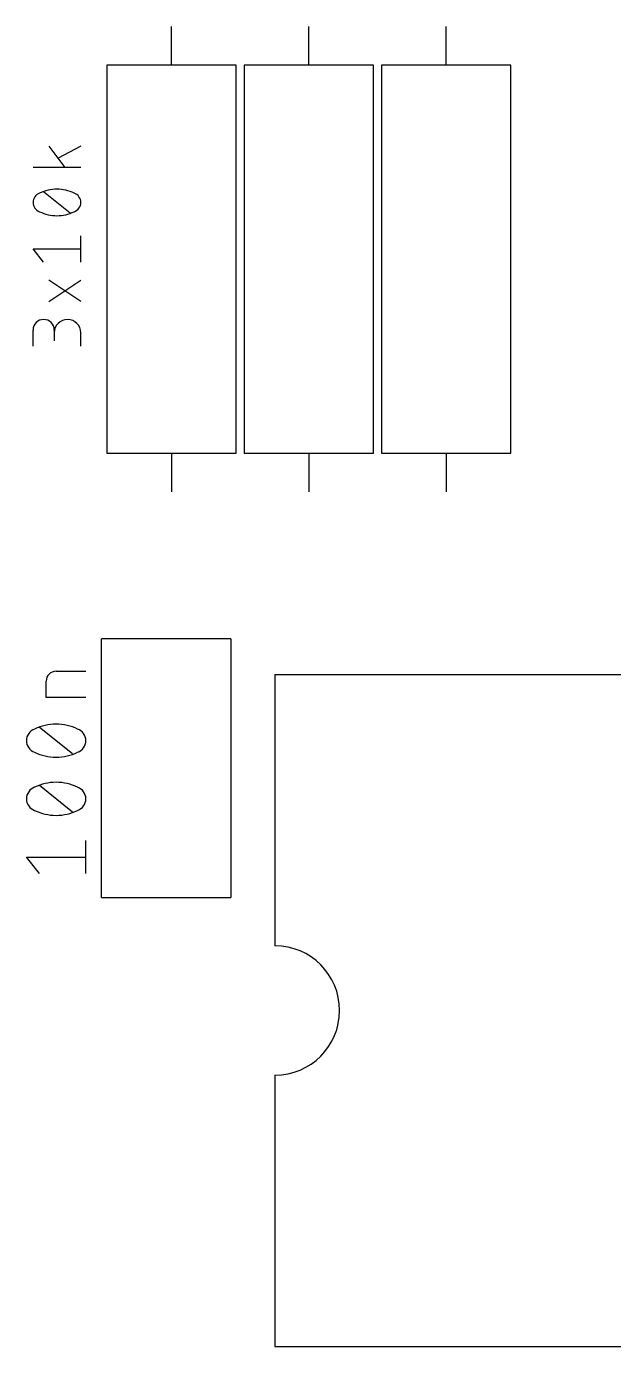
# Model space of a CAD drawing. Extents: x -8 to 66, y 0 to 104.
# Drawn here: x 14.61 to 26.15, y 18 to 43.94 of the extents above; entities that cross this region are included whole.
import ezdxf

# ---------------------------------------------------------------- set-up
doc = ezdxf.new("R2010")
doc.units = 0
doc.layers.add('21', color=253, linetype='CONTINUOUS')

msp = doc.modelspace()

# ---------------------------------------------------------------- linework, layer by layer
at = {"layer": '21'}
for p, q in [((17.4625, 43.18), (17.4625, 43.942)), ((20.1613, 43.18), (20.1613, 43.942)), ((22.86, 43.18), (22.86, 43.942)), ((16.1925, 43.18), (16.1925, 35.56)), ((18.7325, 43.18), (16.1925, 43.18)), ((18.7325, 35.56), (18.7325, 43.18)), ((18.8912, 43.18), (18.8912, 35.56)), ((21.4313, 43.18), (18.8912, 43.18)), ((21.4313, 35.56), (21.4313, 43.18)), ((21.59, 43.18), (21.59, 35.56)), ((24.13, 43.18), (21.59, 43.18)), ((24.13, 35.56), (24.13, 43.18)), ((15.0516, 41.5865), (15.3649, 41.1688)), ((15.6782, 41.5865), (15.2344, 41.3515)), ((15.6782, 41.1688), (14.7384, 41.1688)), ((15.4693, 40.2744), (14.9472, 40.6921)), ((15.6782, 39.3078), (15.6782, 39.8299)), ((14.9472, 39.3078), (14.7384, 39.5688)), ((14.7384, 39.5688), (15.6782, 39.5688)), ((15.6782, 38.537), (15.0516, 38.9547)), ((15.0516, 38.537), (15.6782, 38.9547)), ((14.7384, 37.6619), (14.7384, 37.9751)), ((15.156, 37.9751), (15.156, 37.7663)), ((15.6782, 37.6619), (15.6782, 37.9229)), ((16.1925, 35.56), (18.7325, 35.56)), ((17.4625, 35.56), (17.4625, 34.798)), ((18.8912, 35.56), (21.4313, 35.56)), ((20.1613, 35.56), (20.1613, 34.798)), ((21.59, 35.56), (24.13, 35.56)), ((22.86, 35.56), (22.86, 34.798)), ((16.0862, 26.8288), (16.0862, 31.9088)), ((18.6263, 31.9088), (16.0862, 31.9088)), ((18.6263, 31.9088), (18.6263, 26.8288)), ((15.1925, 31.2721), (15.7767, 31.2721)), ((19.4945, 31.2103), (19.4945, 25.8763)), ((19.4945, 31.2103), (54.8005, 31.2103)), ((14.9978, 30.7529), (14.9978, 31.0774)), ((15.7767, 30.7529), (14.9978, 30.7529)), ((15.5171, 29.648), (14.8679, 30.1672)), ((15.5171, 28.505), (14.8679, 29.0242)), ((15.7767, 27.2971), (15.7767, 27.9462)), ((14.8679, 27.2971), (14.6083, 27.6216)), ((14.6083, 27.6216), (15.7767, 27.6216)), ((16.0862, 26.8288), (18.6263, 26.8288)), ((19.4945, 23.3362), (19.4945, 18.0023)), ((19.4945, 18.0023), (54.8005, 18.0023))]:
    msp.add_line(p, q, dxfattribs=at)
for centre, radius, start, end in [((15.2083, 39.9698), 0.7745, 90.0001, 115.9888), ((15.2083, 39.9698), 0.7745, 64.0113, 90), ((14.9315, 40.4832), 0.1932, 108.9238, 180.0003), ((14.9315, 40.4832), 0.1932, 179.9999, 251.076), ((15.485, 40.4832), 0.1932, 360, 71.0747), ((15.485, 40.4832), 0.1932, 288.9255, 359.9999), ((15.2083, 40.9966), 0.7745, 244.0112, 269.9999), ((15.2083, 40.9966), 0.7745, 270, 295.9887), ((14.9472, 37.9751), 0.2088, 0, 180), ((15.4171, 37.9229), 0.2611, 0, 180), ((15.1925, 31.0774), 0.1947, 90.0009, 180), ((14.8485, 29.9076), 0.2402, 108.924, 180.0001), ((15.1925, 29.2693), 0.9629, 90.0001, 115.9889), ((15.1925, 29.2693), 0.9629, 64.0112, 90), ((15.5365, 29.9076), 0.2402, 0, 71.0747), ((14.8485, 29.9076), 0.2402, 180, 251.0758), ((15.5365, 29.9076), 0.2402, 288.9254, 359.9998), ((15.1925, 30.5459), 0.9629, 244.0111, 269.9999), ((15.1925, 30.5459), 0.9629, 270, 295.9888), ((15.1925, 28.1263), 0.9629, 90.0001, 115.9889), ((15.1925, 28.1263), 0.9629, 64.0112, 90), ((14.8485, 28.7646), 0.2402, 108.924, 180.0001), ((15.5365, 28.7646), 0.2402, 0, 71.0747), ((14.8485, 28.7646), 0.2402, 180, 251.0758), ((15.1925, 29.4029), 0.9629, 244.0111, 269.9999), ((15.1925, 29.4029), 0.9629, 270, 295.9888), ((15.5365, 28.7646), 0.2402, 288.9254, 359.9998), ((19.4945, 24.6063), 1.27, 270, 90)]:
    msp.add_arc(centre, radius, start, end, dxfattribs=at)

doc.saveas('drawing.dxf')
